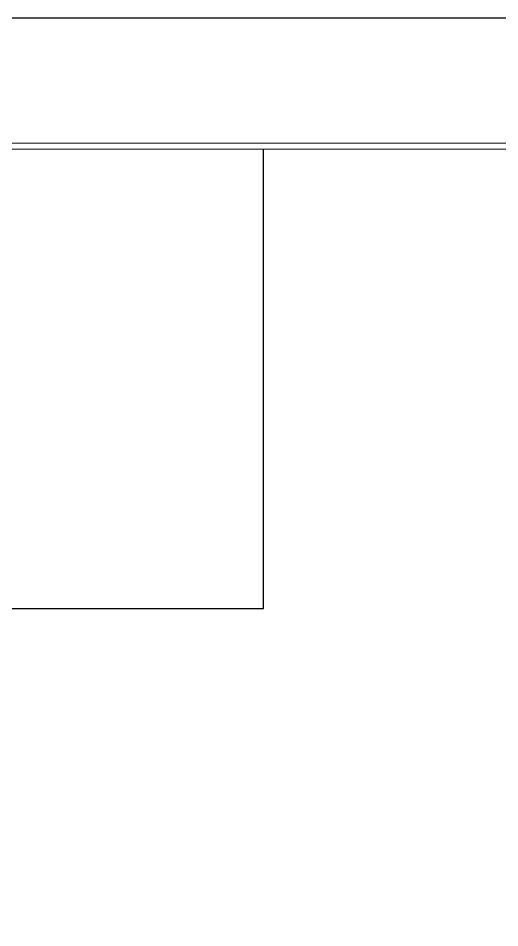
# Model space of a CAD drawing. Header units: millimetres. Extents: x 2667 to 2848, y -1 to 1765.
# Drawn here: x 2703.5 to 2715.06, y 1742.8 to 1764.66 of the extents above; entities that cross this region are included whole.
import ezdxf

# ---------------------------------------------------------------- set-up
doc = ezdxf.new("R2010")
doc.units = ezdxf.units.MM
doc.layers.add('MURATURA_sezioni', color=5, linetype='Continuous', lineweight=18)
doc.layers.add('PROIEZIONI', color=145, linetype='Continuous')

msp = doc.modelspace()

# ---------------------------------------------------------------- linework, layer by layer
msp.add_lwpolyline([(2684.449, 1677.657), (2827.449, 1677.657), (2827.449, 1764.657), (2684.449, 1764.657)], close=True)
at = {"layer": 'MURATURA_sezioni'}
for points in [[(2687.449, 1727.814), (2687.449, 1680.657), (2824.449, 1680.657), (2824.449, 1761.657), (2687.449, 1761.657), (2687.449, 1757.868)], [(2687.599, 1726.971), (2687.599, 1680.807), (2824.299, 1680.807), (2824.299, 1761.507), (2687.599, 1761.507), (2687.599, 1757.838)]]:
    msp.add_lwpolyline(points, dxfattribs=at)
at = {"layer": 'PROIEZIONI'}
for p, q in [((2709.388, 1750.476), (2709.388, 1761.507)), ((2687.599, 1750.476), (2709.388, 1750.476))]:
    msp.add_line(p, q, dxfattribs=at)

doc.saveas('drawing.dxf')
